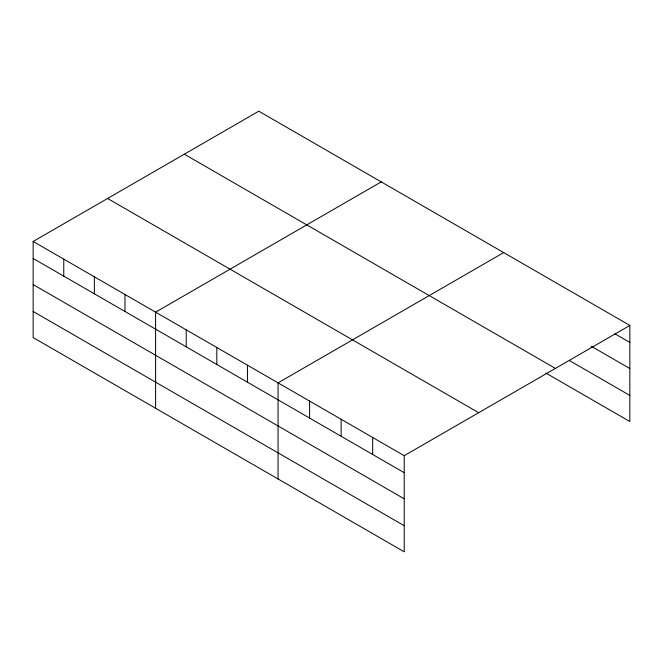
<?xml version="1.0" encoding="UTF-8"?>
<svg xmlns="http://www.w3.org/2000/svg" width="663" height="663" viewBox="0 0 663 663"><rect width="100%" height="100%" fill="white"/><g stroke="black" fill="none" stroke-linecap="round" stroke-linejoin="round"><path stroke-width="0.99" d="M33.15 241.465L404.215 455.696L404.215 551.807L33.15 337.566L33.15 241.465L258.785 111.193L629.85 325.434L629.85 421.535L545.74 372.979M381.233 181.894L155.606 312.165L155.606 408.267M503.689 252.595L278.054 382.858L278.054 478.968M404.215 455.696L629.85 325.434M614.957 333.829L629.85 342.431M591.297 346.277L629.85 368.537M569.401 360.531L629.85 395.43M184.322 154.189L555.395 368.421M107.605 198.477L478.678 412.709M33.15 258.462L404.215 472.694M33.15 284.568L404.215 498.8M33.15 311.461L404.215 525.701M372.672 437.489L372.672 454.486M341.138 419.281L341.138 436.279M309.596 401.065L309.596 418.063M247.44 365.189L247.44 382.186M216.826 347.511L216.826 364.509M186.212 329.834L186.212 346.832M124.992 294.488L124.992 311.486M94.378 276.811L94.378 293.808M63.764 259.142L63.764 276.139"/></g></svg>
